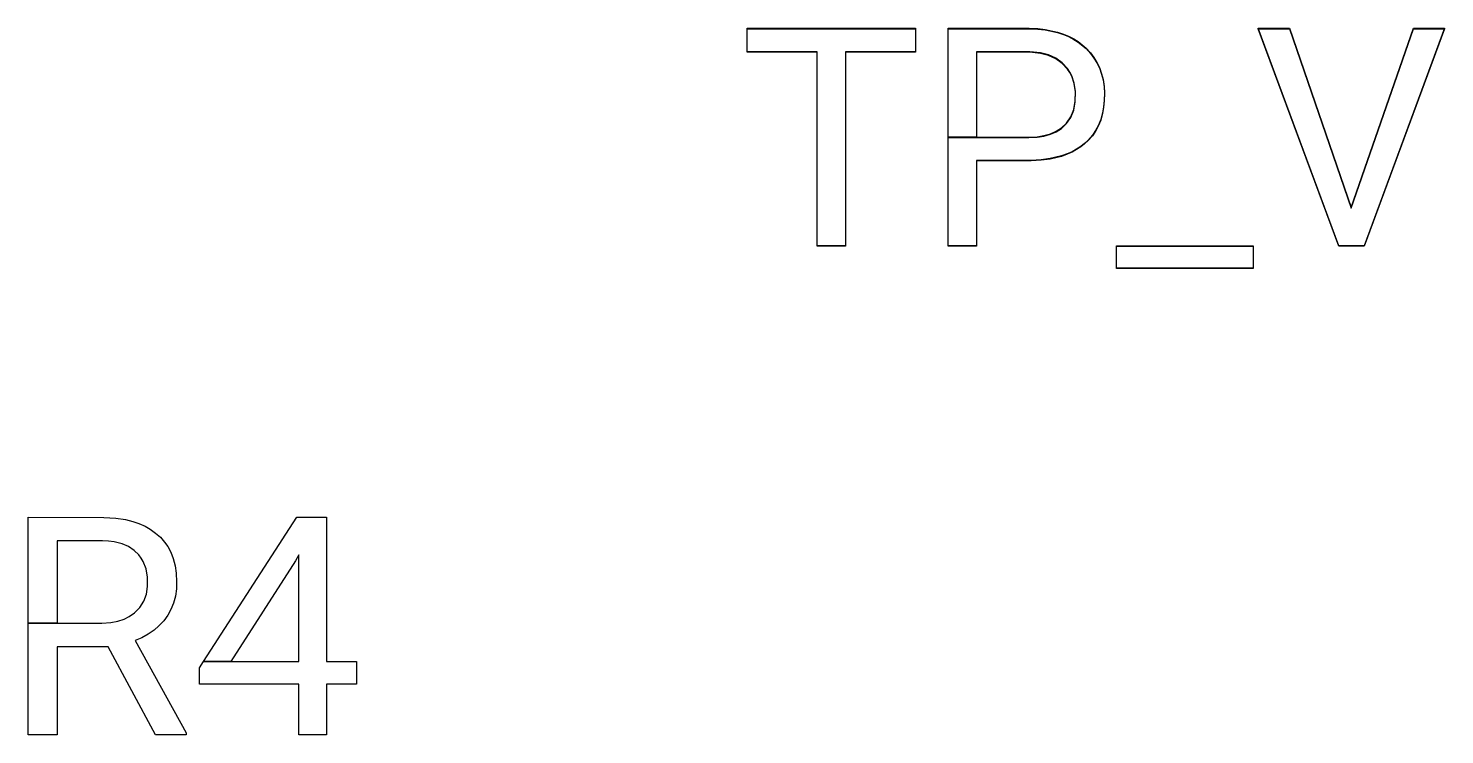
# Model space of a CAD drawing. Header units: inches. Extents: x 3.88 to 7.82, y -6.06 to -2.14.
# Drawn here: x 7.0398 to 7.2929, y -3.3982 to -3.272 of the extents above; entities that cross this region are included whole.
import ezdxf

# ---------------------------------------------------------------- set-up
doc = ezdxf.new("R2010")
doc.units = ezdxf.units.IN
doc.header["$MEASUREMENT"] = 0
doc.layers.add('F.Silkscreen', color=41, linetype='CONTINUOUS', true_color=0xf2eda1)

msp = doc.modelspace()

# ---------------------------------------------------------------- linework, layer by layer
at = {"layer": 'F.Silkscreen', "linetype": 'CONTINUOUS'}
for p, q in [((7.16831, -3.2762), (7.16831, -3.27199)), ((7.16831, -3.27199), (7.19839, -3.27199)), ((7.16831, -3.27628), (7.16831, -3.27207)), ((7.16831, -3.27207), (7.19839, -3.27207)), ((7.19839, -3.27199), (7.19839, -3.2762)), ((7.19839, -3.27207), (7.19839, -3.27628)), ((7.20417, -3.2762), (7.20417, -3.27199)), ((7.20417, -3.27199), (7.2187, -3.27199)), ((7.20417, -3.27628), (7.20417, -3.27207)), ((7.20417, -3.27207), (7.2187, -3.27207)), ((7.2187, -3.27199), (7.22024, -3.27205)), ((7.2187, -3.27207), (7.22024, -3.27213)), ((7.22024, -3.27205), (7.22152, -3.27219)), ((7.22024, -3.27213), (7.22152, -3.27227)), ((7.22152, -3.27219), (7.22372, -3.27265)), ((7.27398, -3.31085), (7.25957, -3.27199)), ((7.25957, -3.27199), (7.26516, -3.27199)), ((7.27398, -3.31093), (7.25957, -3.27207)), ((7.25957, -3.27207), (7.26516, -3.27207)), ((7.26516, -3.27199), (7.27618, -3.30404)), ((7.26516, -3.27207), (7.27618, -3.30411)), ((7.27618, -3.30404), (7.28732, -3.27199)), ((7.27618, -3.30411), (7.28732, -3.27207)), ((7.29291, -3.27199), (7.2785, -3.31085)), ((7.29291, -3.27207), (7.2785, -3.31093)), ((7.28732, -3.27199), (7.29291, -3.27199)), ((7.28732, -3.27207), (7.29291, -3.27207)), ((7.22152, -3.27227), (7.22372, -3.27273)), ((7.22372, -3.27265), (7.22481, -3.27301)), ((7.22372, -3.27273), (7.22481, -3.27309)), ((7.22481, -3.27301), (7.22569, -3.27338)), ((7.22481, -3.27309), (7.22569, -3.27346)), ((7.22569, -3.27338), (7.22665, -3.27388)), ((7.22569, -3.27346), (7.22665, -3.27396)), ((7.22665, -3.27388), (7.22743, -3.27437)), ((7.22665, -3.27396), (7.22743, -3.27445)), ((7.22743, -3.27437), (7.22884, -3.27553)), ((7.22743, -3.27445), (7.22884, -3.27561)), ((7.18079, -3.2762), (7.16831, -3.2762)), ((7.18079, -3.27628), (7.16831, -3.27628)), ((7.18079, -3.31085), (7.18079, -3.2762)), ((7.18079, -3.31093), (7.18079, -3.27628)), ((7.19839, -3.2762), (7.18587, -3.2762)), ((7.18587, -3.2762), (7.18587, -3.31085)), ((7.19839, -3.27628), (7.18587, -3.27628)), ((7.18587, -3.27628), (7.18587, -3.31093)), ((7.20417, -3.29144), (7.20417, -3.2762)), ((7.20417, -3.29152), (7.20417, -3.27628)), ((7.21878, -3.2762), (7.20929, -3.2762)), ((7.20929, -3.2762), (7.20929, -3.29144)), ((7.21878, -3.27628), (7.20929, -3.27628)), ((7.20929, -3.27628), (7.20929, -3.29152)), ((7.22069, -3.27638), (7.21878, -3.2762)), ((7.22069, -3.27646), (7.21878, -3.27628)), ((7.2221, -3.27675), (7.22069, -3.27638)), ((7.2221, -3.27683), (7.22069, -3.27646)), ((7.22344, -3.27735), (7.2221, -3.27675)), ((7.22344, -3.27743), (7.2221, -3.27683)), ((7.22884, -3.27553), (7.22964, -3.2764)), ((7.22884, -3.27561), (7.22964, -3.27648)), ((7.22964, -3.2764), (7.23025, -3.27722)), ((7.22964, -3.27648), (7.23025, -3.2773)), ((7.23025, -3.27722), (7.23078, -3.27809)), ((7.22459, -3.27817), (7.22344, -3.27735)), ((7.22459, -3.27825), (7.22344, -3.27743)), ((7.22554, -3.2792), (7.22459, -3.27817)), ((7.22554, -3.27928), (7.22459, -3.27825)), ((7.22595, -3.2798), (7.22554, -3.2792)), ((7.22595, -3.27988), (7.22554, -3.27928)), ((7.23025, -3.2773), (7.23078, -3.27817)), ((7.23078, -3.27809), (7.23122, -3.27901)), ((7.23078, -3.27817), (7.23122, -3.27908)), ((7.23122, -3.27901), (7.23162, -3.28012)), ((7.23122, -3.27908), (7.23162, -3.28019)), ((7.22628, -3.28046), (7.22595, -3.2798)), ((7.22628, -3.28053), (7.22595, -3.27988)), ((7.22674, -3.28179), (7.22628, -3.28046)), ((7.22674, -3.28187), (7.22628, -3.28053)), ((7.22695, -3.28328), (7.22674, -3.28179)), ((7.22695, -3.28336), (7.22674, -3.28187)), ((7.23162, -3.28012), (7.23187, -3.28114)), ((7.23162, -3.28019), (7.23187, -3.28122)), ((7.23187, -3.28114), (7.23205, -3.28237)), ((7.23187, -3.28122), (7.23205, -3.28245)), ((7.22692, -3.28502), (7.22695, -3.28328)), ((7.22692, -3.2851), (7.22695, -3.28336)), ((7.23205, -3.28237), (7.23212, -3.28351)), ((7.23205, -3.28245), (7.23212, -3.28358)), ((7.23212, -3.28351), (7.23209, -3.28488)), ((7.23212, -3.28358), (7.23209, -3.28496)), ((7.22612, -3.28782), (7.22664, -3.28651)), ((7.22612, -3.2879), (7.22664, -3.28659)), ((7.22664, -3.28651), (7.22692, -3.28502)), ((7.22664, -3.28659), (7.22692, -3.2851)), ((7.23178, -3.28713), (7.23145, -3.2883)), ((7.23178, -3.28721), (7.23145, -3.28838)), ((7.23198, -3.28603), (7.23178, -3.28713)), ((7.23198, -3.28611), (7.23178, -3.28721)), ((7.23209, -3.28488), (7.23198, -3.28603)), ((7.23209, -3.28496), (7.23198, -3.28611)), ((7.2235, -3.2904), (7.22445, -3.2898)), ((7.2235, -3.29048), (7.22445, -3.28988)), ((7.22445, -3.2898), (7.22537, -3.28893)), ((7.22445, -3.28988), (7.22537, -3.28901)), ((7.22537, -3.28893), (7.22612, -3.28782)), ((7.22537, -3.28901), (7.22612, -3.2879)), ((7.231, -3.28939), (7.23053, -3.29028)), ((7.231, -3.28947), (7.23053, -3.29036)), ((7.23145, -3.2883), (7.231, -3.28939)), ((7.23145, -3.28838), (7.231, -3.28947)), ((7.20417, -3.31085), (7.20417, -3.29144)), ((7.20417, -3.29144), (7.20929, -3.29144)), ((7.20929, -3.29144), (7.20417, -3.29144)), ((7.20417, -3.31093), (7.20417, -3.29152)), ((7.20417, -3.29152), (7.20929, -3.29152)), ((7.20929, -3.29152), (7.20417, -3.29152)), ((7.20929, -3.29144), (7.21863, -3.29144)), ((7.20929, -3.29152), (7.21863, -3.29152)), ((7.21863, -3.29144), (7.22009, -3.29136)), ((7.21863, -3.29152), (7.22009, -3.29144)), ((7.22009, -3.29136), (7.22131, -3.29117)), ((7.22009, -3.29144), (7.22131, -3.29124)), ((7.22131, -3.29117), (7.22251, -3.29083)), ((7.22131, -3.29124), (7.22251, -3.29091)), ((7.22251, -3.29083), (7.2235, -3.2904)), ((7.22251, -3.29091), (7.2235, -3.29048)), ((7.22922, -3.29198), (7.22858, -3.29258)), ((7.22922, -3.29206), (7.22858, -3.29266)), ((7.22996, -3.29111), (7.22922, -3.29198)), ((7.22996, -3.29119), (7.22922, -3.29206)), ((7.23053, -3.29028), (7.22996, -3.29111)), ((7.23053, -3.29036), (7.22996, -3.29119)), ((7.22443, -3.2948), (7.22244, -3.29528)), ((7.22443, -3.29488), (7.22244, -3.29536)), ((7.22549, -3.29443), (7.22443, -3.2948)), ((7.22549, -3.2945), (7.22443, -3.29488)), ((7.22635, -3.29404), (7.22549, -3.29443)), ((7.22635, -3.29412), (7.22549, -3.2945)), ((7.22789, -3.29312), (7.22635, -3.29404)), ((7.22789, -3.2932), (7.22635, -3.29412)), ((7.22858, -3.29258), (7.22789, -3.29312)), ((7.22858, -3.29266), (7.22789, -3.2932)), ((7.21904, -3.2956), (7.20929, -3.29561)), ((7.20929, -3.29561), (7.20929, -3.31085)), ((7.21904, -3.29568), (7.20929, -3.29569)), ((7.20929, -3.29569), (7.20929, -3.31093)), ((7.2208, -3.2955), (7.21904, -3.2956)), ((7.2208, -3.29558), (7.21904, -3.29568)), ((7.22244, -3.29528), (7.2208, -3.2955)), ((7.22244, -3.29536), (7.2208, -3.29558)), ((7.18587, -3.31085), (7.18079, -3.31085)), ((7.18587, -3.31093), (7.18079, -3.31093)), ((7.20929, -3.31085), (7.20417, -3.31085)), ((7.20929, -3.31093), (7.20417, -3.31093)), ((7.23425, -3.31486), (7.23425, -3.31085)), ((7.23425, -3.31085), (7.2587, -3.31085)), ((7.23425, -3.31494), (7.23425, -3.31093)), ((7.23425, -3.31093), (7.2587, -3.31093)), ((7.2587, -3.31085), (7.2587, -3.31486)), ((7.2587, -3.31093), (7.2587, -3.31494)), ((7.2785, -3.31085), (7.27398, -3.31085)), ((7.2785, -3.31093), (7.27398, -3.31093)), ((7.2587, -3.31486), (7.23425, -3.31486)), ((7.2587, -3.31494), (7.23425, -3.31494)), ((7.03984, -3.3636), (7.03984, -3.35939)), ((7.03984, -3.35939), (7.05333, -3.3594)), ((7.05333, -3.3594), (7.05545, -3.35953)), ((7.05545, -3.35953), (7.05722, -3.35981)), ((7.05722, -3.35981), (7.05852, -3.36014)), ((7.05852, -3.36014), (7.05959, -3.3605)), ((7.05959, -3.3605), (7.06072, -3.361)), ((7.07117, -3.38518), (7.08783, -3.35939)), ((7.08783, -3.35939), (7.09311, -3.35939)), ((7.09311, -3.35939), (7.09311, -3.38518)), ((7.06072, -3.361), (7.06163, -3.36152)), ((7.06163, -3.36152), (7.06257, -3.3622)), ((7.06257, -3.3622), (7.06343, -3.36296)), ((7.06343, -3.36296), (7.06418, -3.36381)), ((7.03984, -3.37833), (7.03984, -3.3636)), ((7.05309, -3.3636), (7.045, -3.3636)), ((7.045, -3.3636), (7.045, -3.37833)), ((7.05417, -3.36366), (7.05309, -3.3636)), ((7.05518, -3.36379), (7.05417, -3.36366)), ((7.05661, -3.36415), (7.05518, -3.36379)), ((7.05777, -3.36464), (7.05661, -3.36415)), ((7.05878, -3.3653), (7.05777, -3.36464)), ((7.05961, -3.36611), (7.05878, -3.3653)), ((7.06418, -3.36381), (7.06474, -3.36462)), ((7.06474, -3.36462), (7.06528, -3.36563)), ((7.06528, -3.36563), (7.06571, -3.36673)), ((7.06003, -3.36668), (7.05961, -3.36611)), ((7.06039, -3.3673), (7.06003, -3.36668)), ((7.06088, -3.3686), (7.06039, -3.3673)), ((7.06571, -3.36673), (7.06606, -3.36807)), ((7.06606, -3.36807), (7.06625, -3.36935)), ((7.08756, -3.36719), (7.07602, -3.38518)), ((7.08815, -3.36612), (7.08756, -3.36719)), ((7.08815, -3.38518), (7.08815, -3.36612)), ((7.06114, -3.3701), (7.06088, -3.3686)), ((7.06115, -3.37179), (7.06114, -3.3701)), ((7.06625, -3.36935), (7.06634, -3.3709)), ((7.06634, -3.3709), (7.06629, -3.37219)), ((7.06047, -3.37438), (7.06094, -3.37311)), ((7.06094, -3.37311), (7.06115, -3.37179)), ((7.06629, -3.37219), (7.06611, -3.37346)), ((7.0588, -3.37648), (7.05976, -3.3755)), ((7.05976, -3.3755), (7.06047, -3.37438)), ((7.0653, -3.37589), (7.06475, -3.37687)), ((7.06576, -3.37476), (7.0653, -3.37589)), ((7.06611, -3.37346), (7.06576, -3.37476)), ((7.03984, -3.39825), (7.03984, -3.37833)), ((7.03984, -3.37833), (7.045, -3.37833)), ((7.045, -3.37833), (7.03984, -3.37833)), ((7.045, -3.37833), (7.05299, -3.37833)), ((7.05299, -3.37833), (7.05458, -3.37822)), ((7.05458, -3.37822), (7.05582, -3.37798)), ((7.05582, -3.37798), (7.05694, -3.3776)), ((7.05694, -3.3776), (7.05788, -3.37713)), ((7.05788, -3.37713), (7.0588, -3.37648)), ((7.06403, -3.37788), (7.06318, -3.3788)), ((7.06475, -3.37687), (7.06403, -3.37788)), ((7.0601, -3.38094), (7.05894, -3.38144)), ((7.06126, -3.3803), (7.0601, -3.38094)), ((7.06231, -3.37956), (7.06126, -3.3803)), ((7.06318, -3.3788), (7.06231, -3.37956)), ((7.05413, -3.38254), (7.045, -3.38254)), ((7.045, -3.38254), (7.045, -3.39825)), ((7.06256, -3.39825), (7.05413, -3.38254)), ((7.05894, -3.38144), (7.06807, -3.39793)), ((7.07043, -3.38632), (7.07117, -3.38518)), ((7.07117, -3.38518), (7.07602, -3.38518)), ((7.07602, -3.38518), (7.07117, -3.38518)), ((7.07602, -3.38518), (7.08815, -3.38518)), ((7.09311, -3.38518), (7.0985, -3.38518)), ((7.0985, -3.38518), (7.0985, -3.38923)), ((7.07043, -3.38923), (7.07043, -3.38632)), ((7.08815, -3.38923), (7.07043, -3.38923)), ((7.08815, -3.39825), (7.08815, -3.38923)), ((7.0985, -3.38923), (7.09311, -3.38923)), ((7.09311, -3.38923), (7.09311, -3.39825)), ((7.045, -3.39825), (7.03984, -3.39825)), ((7.06807, -3.39825), (7.06256, -3.39825)), ((7.06807, -3.39793), (7.06807, -3.39825)), ((7.09311, -3.39825), (7.08815, -3.39825))]:
    msp.add_line(p, q, dxfattribs=at)

doc.saveas('drawing.dxf')
